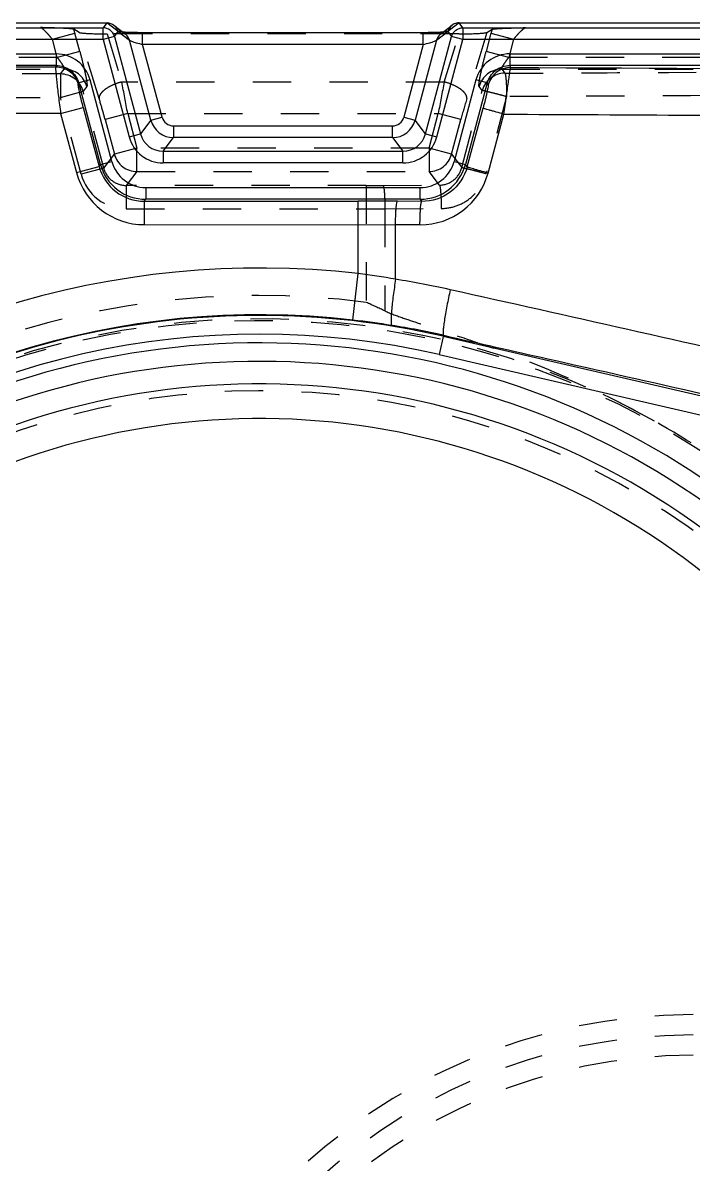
# Model space of a CAD drawing. Header units: millimetres. Extents: x 1727 to 4210, y -6182 to 759.
# Drawn here: x 3102.83 to 3131.43, y -464.38 to -415.71 of the extents above; entities that cross this region are included whole.
import ezdxf

# ---------------------------------------------------------------- set-up
doc = ezdxf.new("R2010")
doc.units = ezdxf.units.MM
doc.header["$LTSCALE"] = 16.335
doc.linetypes.add('HIDDEN', pattern=[0.2, 0.1, -0.1])
doc.layers.get('0').update_dxf_attribs({"linetype": 'CONTINUOUS'})
doc.layers.add('DEFAULT_2', color=8, linetype='HIDDEN')

msp = doc.modelspace()

# ---------------------------------------------------------------- linework, layer by layer
at = {"color": 7, "linetype": 'Continuous'}
for p, q in [((3101.934, -415.714), (3106.418, -415.714)), ((3101.934, -415.925), (3106.257, -415.925)), ((3106.418, -415.714), (3106.257, -415.925)), ((3106.257, -416.424), (3106.257, -415.925)), ((3106.721, -415.817), (3107.204, -416.187)), ((3106.74, -416.295), (3106.9, -416.085)), ((3106.9, -416.085), (3107.382, -416.455)), ((3107.202, -416.117), (3107.104, -416.111)), ((3120.486, -416.455), (3120.967, -416.085)), ((3120.663, -416.187), (3121.146, -415.817)), ((3120.967, -416.085), (3121.128, -416.295)), ((3121.61, -415.925), (3121.45, -415.714)), ((3121.45, -415.714), (3306.418, -415.714)), ((3121.61, -415.925), (3121.61, -416.424)), ((3121.61, -415.925), (3306.257, -415.925)), ((3106.257, -416.424), (3101.934, -416.424)), ((3106.74, -416.295), (3106.257, -416.424)), ((3106.257, -416.424), (3107.37, -420.578)), ((3106.74, -416.295), (3107.853, -420.449)), ((3107.204, -416.187), (3107.2, -416.184)), ((3108.297, -419.869), (3107.382, -416.455)), ((3107.676, -416.132), (3107.494, -416.128)), ((3107.947, -416.634), (3107.947, -416.134)), ((3120.486, -416.455), (3119.571, -419.869)), ((3119.921, -416.634), (3119.921, -416.134)), ((3120.173, -416.132), (3119.978, -416.134)), ((3120.015, -420.449), (3121.128, -416.295)), ((3120.354, -416.129), (3120.173, -416.132)), ((3120.497, -420.578), (3121.61, -416.424)), ((3120.663, -416.187), (3120.668, -416.184)), ((3121.61, -416.424), (3121.128, -416.295)), ((3306.257, -416.424), (3121.61, -416.424)), ((3101.701, -417.038), (3104.256, -417.038)), ((3104.256, -417.038), (3104.256, -417.536)), ((3108.779, -419.74), (3107.947, -416.634)), ((3119.921, -416.634), (3107.947, -416.634)), ((3119.921, -416.634), (3119.088, -419.74)), ((3123.612, -417.038), (3123.612, -417.536)), ((3123.612, -417.038), (3304.256, -417.038)), ((3104.256, -417.536), (3101.688, -417.536)), ((3101.736, -417.584), (3104.232, -417.584)), ((3104.256, -417.536), (3104.232, -417.584)), ((3123.651, -417.614), (3123.612, -417.536)), ((3304.256, -417.536), (3123.612, -417.536)), ((3105.219, -418.277), (3105.196, -418.323)), ((3105.702, -418.148), (3105.219, -418.277)), ((3106.152, -421.758), (3105.219, -418.277)), ((3106.634, -421.629), (3105.702, -418.149)), ((3122.166, -418.149), (3121.233, -421.629)), ((3122.648, -418.277), (3121.716, -421.758)), ((3122.648, -418.277), (3122.166, -418.148)), ((3122.687, -418.353), (3122.648, -418.277)), ((3104.449, -419.579), (3105.413, -419.32)), ((3105.413, -419.32), (3106.089, -421.841)), ((3121.794, -421.861), (3122.47, -419.35)), ((3104.449, -419.579), (3101.75, -419.579)), ((3104.449, -419.579), (3105.124, -422.099)), ((3108.297, -419.869), (3107.853, -420.449)), ((3108.297, -419.869), (3108.779, -419.74)), ((3119.088, -419.74), (3119.571, -419.869)), ((3120.015, -420.449), (3119.571, -419.869)), ((3122.683, -422.119), (3123.359, -419.609)), ((3107.37, -420.578), (3107.853, -420.449)), ((3109.262, -420.11), (3109.262, -420.61)), ((3109.262, -420.11), (3118.606, -420.11)), ((3118.606, -420.61), (3118.606, -420.11)), ((3120.015, -420.449), (3120.497, -420.578)), ((3108.817, -421.189), (3109.262, -420.61)), ((3118.606, -420.61), (3109.262, -420.61)), ((3118.606, -420.61), (3119.05, -421.189)), ((3108.817, -421.189), (3108.817, -421.688)), ((3108.817, -421.189), (3119.05, -421.189)), ((3119.05, -421.688), (3119.05, -421.189)), ((3105.124, -422.099), (3106.089, -421.841)), ((3106.089, -421.841), (3106.152, -421.758)), ((3106.152, -421.758), (3106.634, -421.629)), ((3119.051, -421.688), (3108.817, -421.688)), ((3121.233, -421.629), (3121.716, -421.758)), ((3121.794, -421.861), (3121.716, -421.758)), ((3108.081, -422.739), (3108.081, -423.239)), ((3108.081, -422.739), (3119.786, -422.739)), ((3119.786, -423.239), (3119.786, -422.739)), ((3108.018, -423.321), (3108.081, -423.239)), ((3108.018, -423.321), (3108.018, -424.32)), ((3108.018, -423.321), (3117.147, -423.321)), ((3119.786, -423.239), (3108.081, -423.239)), ((3117.147, -426.409), (3117.147, -423.321)), ((3119.856, -423.329), (3118.815, -423.325)), ((3119.786, -423.239), (3119.856, -423.329)), ((3108.018, -424.32), (3118.736, -424.323)), ((3119.777, -424.328), (3118.736, -424.323)), ((3118.736, -426.648), (3118.736, -424.326)), ((3116.92, -428.391), (3117.147, -426.409)), ((3120.78, -429.038), (3120.59, -429.86)), ((3120.77, -429.082), (3136.932, -432.807)), ((3120.59, -429.86), (3136.753, -433.585))]:
    msp.add_line(p, q, dxfattribs=at)
for points in [[(3107.494, -416.128), (3107.334, -416.123), (3107.202, -416.117)], [(3120.763, -416.111), (3120.752, -416.112), (3120.649, -416.118), (3120.514, -416.124), (3120.354, -416.129)], [(3119.978, -416.134), (3107.875, -416.134), (3107.676, -416.132)]]:
    msp.add_lwpolyline(points, dxfattribs=at)
for centre, radius, start, end in [((3106.256, -416.425), 0.501, 15.124, 89.876), ((3121.449, -416.212), 0.498, 114.9088, 127.5019), ((3106.901, -416.582), 0.497, 14.7792, 65.0845), ((3120.966, -416.582), 0.497, 114.9367, 165.2205), ((3104.256, -418.535), 1.497, 14.9386, 89.984), ((3123.612, -418.534), 1.497, 90.015, 165.0619), ((3123.654, -418.617), 1.002, 90.1351, 164.7774), ((3213.718, 16608.798), 17026.65, 269.6969199, 269.8240611), ((3109.263, -419.61), 1, 195.0484, 269.9516), ((3109.262, -419.611), 0.499, 194.9828, 270.0182), ((3118.606, -419.611), 0.499, 269.9828, 345.0182), ((3118.605, -419.61), 1, 270.0484, 344.9516), ((3108.816, -420.192), 0.997, 194.9089, 270.0917), ((3119.052, -420.192), 0.997, 269.9089, 345.0917), ((3108.817, -420.19), 1.498, 194.9967, 270.0124), ((3119.051, -420.19), 1.498, 269.9967, 345.0124), ((3108.015, -421.328), 1.993, 194.9063, 270.0927), ((3108.082, -421.24), 1.998, 195.0224, 269.9776), ((3108.081, -421.242), 1.497, 194.9803, 270.0189), ((3119.787, -421.242), 1.497, 269.9803, 345.0189), ((3119.786, -421.24), 1.998, 270.0224, 344.9776), ((3108.017, -421.325), 2.995, 194.9923, 270.0077), ((3119.802, -421.341), 2.984, 269.7881, 344.8959), ((3117.149, -821.726), 398.405, 89.76031, 90.0002), ((3112.934, -463.079), 36.911, 83.4452, 180), ((3112.798, -460.814), 34.679, 80.1414, 82.7957), ((3112.982, -463.13), 36.934, 77.3458, 81.0371), ((3112.934, -463.079), 34.916, 83.4452, 180), ((3112.934, -463.079), 34.888, 77.021, 180), ((3112.381, -467.894), 39.762, 81.0412, 83.4454), ((3113.15, -463.013), 34.821, 77.3426, 81.0404), ((3112.934, -463.079), 34.09, 77.021, 180), ((3112.934, -463.079), 33.717, 52.4745, 257.5255), ((3112.934, -463.079), 32.929, 52.4745, 257.5255), ((3112.934, -463.079), 31.969, 50.3033, 259.6967), ((3112.934, -463.079), 30.491, 50.3017, 259.6993), ((3112.934, -463.079), 30.491, 277.6348, 32.3652), ((3112.934, -463.079), 31.969, 280.3033, 29.6967), ((3112.934, -463.079), 33.717, 282.4745, 27.5255), ((3112.934, -463.079), 32.929, 282.4745, 27.5255)]:
    msp.add_arc(centre, radius, start, end, dxfattribs=at)
for points in [[(3106.418, -415.714), (3106.525, -415.714), (3106.637, -415.752), (3106.721, -415.817)], [(3106.721, -415.817), (3106.807, -415.882), (3106.873, -415.981), (3106.9, -416.085)], [(3121.146, -415.817), (3121.061, -415.882), (3120.995, -415.981), (3120.967, -416.085)], [(3121.128, -416.295), (3121.156, -416.191), (3121.222, -416.093), (3121.307, -416.028)], [(3121.451, -415.714), (3121.379, -415.714), (3121.305, -415.73), (3121.24, -415.76)], [(3121.307, -416.028), (3121.392, -415.963), (3121.504, -415.925), (3121.61, -415.925)]]:
    msp.add_open_spline(points, degree=3, dxfattribs=at)
for points, knots in [([(3107.382, -416.455), (3107.389, -416.463), (3107.419, -416.477), (3107.447, -416.49), (3107.466, -416.497)], [0, 0, 0, 0, 0.341858, 1, 1, 1, 1]), ([(3107.466, -416.497), (3107.534, -416.523), (3107.694, -416.571), (3107.856, -416.612), (3107.947, -416.634)], [0, 0, 0, 0, 0.43719, 1, 1, 1, 1]), ([(3119.921, -416.634), (3120.012, -416.612), (3120.173, -416.571), (3120.332, -416.523), (3120.4, -416.498)], [0, 0, 0, 0, 0.562197, 1, 1, 1, 1]), ([(3120.4, -416.498), (3120.42, -416.49), (3120.448, -416.478), (3120.479, -416.464), (3120.486, -416.455)], [0, 0, 0, 0, 0.658559, 1, 1, 1, 1]), ([(3104.232, -417.584), (3104.227, -417.604), (3104.232, -417.668), (3104.238, -417.796), (3104.257, -417.987), (3104.282, -418.234), (3104.316, -418.527), (3104.37, -418.981), (3104.415, -419.336), (3104.449, -419.579)], [0, 0, 0, 0, 0.030613, 0.09531, 0.192033, 0.317015, 0.465871, 0.633409, 1, 1, 1, 1]), ([(3104.232, -417.584), (3104.34, -417.584), (3104.562, -417.625), (3104.948, -417.827), (3105.141, -418.12), (3105.196, -418.323)], [0, 0, 0, 0, 0.252487, 0.512386, 1, 1, 1, 1]), ([(3104.256, -417.536), (3104.47, -417.536), (3104.91, -417.682), (3105.164, -418.071), (3105.219, -418.277)], [0, 0, 0, 0, 0.499913, 1, 1, 1, 1]), ([(3122.648, -418.277), (3122.703, -418.07), (3122.957, -417.682), (3123.398, -417.536), (3123.612, -417.536)], [0, 0, 0, 0, 0.500214, 1, 1, 1, 1]), ([(3123.359, -419.609), (3123.393, -419.366), (3123.455, -418.912), (3123.532, -418.375), (3123.585, -418.017), (3123.614, -417.826), (3123.636, -417.698), (3123.646, -417.634), (3123.651, -417.614)], [0, 0, 0, 0, 0.365453, 0.68178, 0.806936, 0.903932, 0.969001, 1, 1, 1, 1]), ([(3105.413, -419.32), (3105.381, -419.2), (3105.336, -419.025), (3105.281, -418.799), (3105.247, -418.652), (3105.222, -418.528), (3105.203, -418.431), (3105.197, -418.367), (3105.192, -418.332), (3105.196, -418.323)], [0, 0, 0, 0, 0.364198, 0.531645, 0.68103, 0.806766, 0.904205, 0.969356, 1, 1, 1, 1]), ([(3122.687, -418.353), (3122.692, -418.363), (3122.687, -418.397), (3122.681, -418.46), (3122.661, -418.558), (3122.636, -418.682), (3122.602, -418.829), (3122.547, -419.055), (3122.502, -419.23), (3122.47, -419.35)], [0, 0, 0, 0, 0.030383, 0.095076, 0.192261, 0.318084, 0.467886, 0.635821, 1, 1, 1, 1]), ([(3123.359, -419.609), (3123.25, -419.579), (3123.09, -419.536), (3122.884, -419.478), (3122.749, -419.439), (3122.637, -419.406), (3122.553, -419.381), (3122.502, -419.362), (3122.476, -419.355), (3122.47, -419.35)], [0, 0, 0, 0, 0.363675, 0.537373, 0.692625, 0.820309, 0.915251, 0.974495, 1, 1, 1, 1]), ([(3123.359, -419.609), (3126.035, -419.623), (3136.747, -419.677), (3147.459, -419.721), (3155.496, -419.748)], [0, 0, 0, 0, 0.249837, 1, 1, 1, 1]), ([(3121.794, -421.861), (3121.683, -422.274), (3121.168, -423.049), (3120.284, -423.332), (3119.856, -423.329)], [0, 0, 0, 0, 0.500293, 1, 1, 1, 1]), ([(3122.683, -422.119), (3122.573, -422.089), (3122.412, -422.045), (3122.205, -421.987), (3122.07, -421.948), (3121.959, -421.915), (3121.876, -421.891), (3121.825, -421.873), (3121.8, -421.865), (3121.794, -421.861)], [0, 0, 0, 0, 0.367448, 0.541696, 0.696588, 0.823208, 0.916838, 0.975003, 1, 1, 1, 1]), ([(3118.736, -424.323), (3118.736, -424.204), (3118.74, -424.027), (3118.749, -423.798), (3118.759, -423.644), (3118.771, -423.517), (3118.784, -423.42), (3118.797, -423.362), (3118.807, -423.33), (3118.815, -423.325)], [0, 0, 0, 0, 0.355272, 0.528518, 0.684784, 0.814031, 0.910595, 0.971455, 1, 1, 1, 1]), ([(3119.777, -424.328), (3119.778, -424.209), (3119.781, -424.031), (3119.791, -423.802), (3119.8, -423.648), (3119.812, -423.521), (3119.824, -423.424), (3119.838, -423.366), (3119.848, -423.334), (3119.856, -423.329)], [0, 0, 0, 0, 0.35532, 0.528589, 0.684873, 0.81413, 0.91069, 0.971524, 1, 1, 1, 1]), ([(3118.736, -426.648), (3118.7, -426.878), (3118.65, -427.221), (3118.598, -427.667), (3118.568, -427.967), (3118.55, -428.219), (3118.545, -428.41), (3118.549, -428.53), (3118.56, -428.591), (3118.568, -428.61), (3118.573, -428.617)], [0, 0, 0, 0, 0.352558, 0.524177, 0.67933, 0.808456, 0.906003, 0.968859, 0.988025, 1, 1, 1, 1]), ([(3121.07, -427.104), (3121.02, -427.331), (3120.949, -427.668), (3120.868, -428.106), (3120.819, -428.4), (3120.785, -428.647), (3120.767, -428.834), (3120.763, -428.951), (3120.77, -429.012), (3120.775, -429.032), (3120.78, -429.038)], [0, 0, 0, 0, 0.354656, 0.52645, 0.681305, 0.80987, 0.906812, 0.969194, 0.988184, 1, 1, 1, 1]), ([(3141.269, -431.641), (3139.585, -431.261), (3132.854, -429.742), (3126.122, -428.227), (3121.073, -427.094)], [0, 0, 0, 0, 0.250102, 1, 1, 1, 1]), ([(3120.78, -429.038), (3122.262, -429.371), (3128.193, -430.706), (3134.123, -432.044), (3138.571, -433.049)], [0, 0, 0, 0, 0.249906, 1, 1, 1, 1])]:
    msp.add_open_spline(points, degree=3, knots=knots, dxfattribs=at)
at = {"layer": 'DEFAULT_2', "color": 8, "linetype": 'HIDDEN'}
for p, q in [((3105.232, -416.122), (3105.014, -415.99)), ((3106.09, -418.943), (3105.232, -416.122)), ((3106.9, -416.085), (3106.418, -415.714)), ((3120.821, -416.106), (3120.763, -416.111)), ((3121.45, -415.714), (3120.968, -416.085)), ((3122.635, -416.122), (3121.778, -418.943)), ((3122.635, -416.122), (3122.854, -415.99)), ((3104.096, -416.416), (3105.059, -416.158)), ((3104.303, -417.188), (3104.096, -416.416)), ((3105.266, -416.93), (3105.059, -416.158)), ((3106.43, -416.186), (3107.054, -418.237)), ((3121.438, -416.186), (3106.43, -416.186)), ((3107.947, -416.134), (3107.947, -416.134)), ((3119.921, -416.134), (3119.921, -416.134)), ((3120.814, -418.237), (3121.438, -416.186)), ((3122.808, -416.158), (3122.601, -416.93)), ((3122.808, -416.158), (3123.772, -416.416)), ((3123.772, -416.416), (3123.565, -417.188)), ((3105.266, -416.93), (3104.303, -417.188)), ((3123.565, -417.188), (3122.601, -416.93)), ((3104.303, -417.188), (3101.934, -417.188)), ((3151.352, -417.188), (3123.565, -417.188)), ((3101.934, -417.687), (3104.603, -417.687)), ((3104.444, -417.893), (3101.934, -417.893)), ((3104.444, -417.893), (3104.603, -417.687)), ((3104.444, -417.893), (3104.444, -418.891)), ((3123.265, -417.687), (3123.4, -417.863)), ((3123.265, -417.687), (3151.352, -417.687)), ((3105.566, -418.426), (3105.408, -418.633)), ((3120.814, -418.237), (3107.054, -418.237)), ((3122.437, -418.602), (3122.301, -418.426)), ((3101.934, -418.891), (3104.444, -418.891)), ((3104.444, -418.891), (3105.408, -418.633)), ((3105.322, -422.167), (3104.444, -418.891)), ((3106.286, -421.909), (3105.408, -418.633)), ((3121.562, -421.884), (3122.437, -418.602)), ((3123.476, -418.861), (3122.602, -422.142)), ((3107.309, -419.579), (3106.345, -419.837)), ((3106.345, -419.837), (3106.741, -421.316)), ((3107.309, -419.579), (3107.705, -421.057)), ((3107.309, -419.579), (3120.559, -419.579)), ((3120.163, -421.057), (3120.559, -419.579)), ((3121.523, -419.837), (3120.559, -419.579)), ((3121.127, -421.316), (3121.523, -419.837)), ((3106.286, -421.909), (3106.741, -421.316)), ((3107.705, -421.057), (3106.741, -421.316)), ((3107.705, -422.055), (3107.705, -421.057)), ((3120.163, -421.057), (3107.705, -421.057)), ((3120.163, -421.057), (3120.163, -422.055)), ((3121.127, -421.316), (3120.163, -421.057)), ((3121.127, -421.316), (3121.562, -421.884)), ((3106.286, -421.909), (3105.322, -422.167)), ((3107.705, -422.055), (3107.249, -422.649)), ((3107.705, -422.055), (3120.163, -422.055)), ((3120.607, -422.633), (3120.163, -422.055)), ((3107.249, -422.649), (3107.249, -423.646)), ((3117.486, -422.649), (3107.249, -422.649)), ((3117.486, -422.649), (3117.486, -427.634)), ((3118.203, -422.647), (3120.607, -422.633)), ((3107.249, -423.646), (3118.283, -423.644)), ((3118.283, -423.644), (3120.684, -423.631)), ((3118.283, -423.644), (3118.283, -427.998))]:
    msp.add_line(p, q, dxfattribs=at)
for points in [[(3107.03, -416.103), (3107.027, -416.103), (3107.08, -416.118), (3107.181, -416.17), (3107.198, -416.182)], [(3107.104, -416.111), (3107.103, -416.111), (3107.041, -416.105)], [(3120.67, -416.182), (3120.691, -416.168), (3120.79, -416.118), (3120.835, -416.104)], [(3120.835, -416.104), (3120.841, -416.103), (3120.821, -416.106)]]:
    msp.add_lwpolyline(points, dxfattribs=at)
for centre, radius, start, end in [((3082.916, -422.091), 22.925, 14.9996, 15.4348), ((3106.902, -416.582), 0.498, 65.0845, 90.1068), ((3120.966, -416.582), 0.498, 89.8956, 114.9367), ((3144.99, -422.102), 22.965, 164.5655, 165), ((3104.44, -418.896), 1.003, 15.2295, 89.7705), ((3104.598, -418.69), 1.003, 15.2414, 89.7586), ((3123.269, -418.69), 1.003, 90.2413, 164.7587), ((3123.404, -418.866), 1.003, 90.2295, 164.7705), ((3047.117, -430.322), 61.143, 10.11953, 11.39928), ((3180.625, -430.298), 61.015, 168.59938, 169.88181), ((3148.015, -426.905), 27.419, 163.1186, 165.0622), ((3107.709, -421.052), 1.003, 195.2295, 269.7705), ((3120.159, -421.052), 1.003, 270.2295, 344.7705), ((3107.249, -421.652), 1.994, 194.9818, 270.018), ((3117.486, -294.298), 128.351, 269.99981, 270.32005), ((3112.934, -463.079), 35.737, 82.6817, 198.9863), ((3093.647, -480.8), 58.266, 64.98743, 65.84937), ((3112.934, -463.079), 34.742, 60.9981, 198.9852), ((3112.934, -463.079), 34.661, 51.2555, 249.1484), ((3112.934, -463.079), 31.678, 48.3533, 249.1483), ((3112.618, -463.179), 34.984, 52.2878, 60.6239), ((3131.434, -482.714), 24.706, 90, 180), ((3131.434, -482.714), 23.84, 90, 180), ((3131.434, -482.714), 22.974, 90, 180)]:
    msp.add_arc(centre, radius, start, end, dxfattribs=at)
for centre, major_axis, start_param, end_param in [((3106.275, -416.126), (1.048, -0.009), -3.046388, -1.422493), ((3121.592, -416.126), (1.048, 0.009), -1.719099, -0.095205)]:
    msp.add_ellipse(centre, major_axis=major_axis, ratio=0.056797, start_param=start_param, end_param=end_param, dxfattribs=at)
for points, knots in [([(3105.014, -415.99), (3105.008, -415.986), (3104.989, -415.982), (3104.932, -415.972), (3104.828, -415.963), (3104.671, -415.952), (3104.481, -415.944), (3104.27, -415.936), (3103.971, -415.928), (3103.744, -415.922), (3103.592, -415.917)], [0, 0, 0, 0, 0.014615, 0.040203, 0.121256, 0.234766, 0.370927, 0.52133, 0.679536, 1, 1, 1, 1]), ([(3104.096, -416.416), (3104.046, -416.354), (3103.948, -416.238), (3103.807, -416.086), (3103.7, -415.985), (3103.631, -415.935), (3103.603, -415.919), (3103.592, -415.917)], [0, 0, 0, 0, 0.33498, 0.638507, 0.870628, 0.949705, 1, 1, 1, 1]), ([(3107.947, -416.134), (3107.82, -416.134), (3107.635, -416.133), (3107.399, -416.127), (3107.244, -416.121), (3107.114, -416.114), (3107.012, -416.107), (3106.945, -416.096), (3106.909, -416.091), (3106.9, -416.085)], [0, 0, 0, 0, 0.361927, 0.528192, 0.676874, 0.802832, 0.901213, 0.96767, 1, 1, 1, 1]), ([(3120.968, -416.085), (3120.959, -416.091), (3120.923, -416.096), (3120.856, -416.107), (3120.753, -416.114), (3120.623, -416.121), (3120.469, -416.127), (3120.232, -416.133), (3120.047, -416.134), (3119.921, -416.134)], [0, 0, 0, 0, 0.032364, 0.098863, 0.19728, 0.323266, 0.471937, 0.638148, 1, 1, 1, 1]), ([(3122.854, -415.99), (3122.86, -415.986), (3122.879, -415.982), (3122.935, -415.972), (3123.039, -415.963), (3123.196, -415.952), (3123.386, -415.944), (3123.597, -415.936), (3123.896, -415.928), (3124.124, -415.922), (3124.276, -415.917)], [0, 0, 0, 0, 0.014545, 0.040016, 0.120853, 0.23418, 0.370364, 0.520836, 0.679114, 1, 1, 1, 1]), ([(3123.772, -416.416), (3123.819, -416.357), (3123.913, -416.246), (3124.033, -416.116), (3124.124, -416.027), (3124.183, -415.974), (3124.232, -415.938), (3124.263, -415.92), (3124.276, -415.917)], [0, 0, 0, 0, 0.31742, 0.611488, 0.741434, 0.853822, 0.942414, 1, 1, 1, 1]), ([(3105.266, -416.93), (3105.314, -417.109), (3105.382, -417.372), (3105.46, -417.711), (3105.508, -417.932), (3105.544, -418.119), (3105.566, -418.264), (3105.575, -418.357), (3105.573, -418.405), (3105.57, -418.421), (3105.566, -418.426)], [0, 0, 0, 0, 0.364303, 0.53177, 0.681175, 0.806853, 0.90403, 0.968772, 0.988473, 1, 1, 1, 1]), ([(3122.301, -418.426), (3122.298, -418.421), (3122.294, -418.405), (3122.292, -418.357), (3122.302, -418.264), (3122.324, -418.119), (3122.36, -417.932), (3122.407, -417.711), (3122.486, -417.373), (3122.553, -417.11), (3122.601, -416.93)], [0, 0, 0, 0, 0.011511, 0.031183, 0.095927, 0.193181, 0.318822, 0.468037, 0.635434, 1, 1, 1, 1]), ([(3104.603, -417.687), (3104.608, -417.684), (3104.613, -417.663), (3104.592, -417.609), (3104.537, -417.505), (3104.434, -417.357), (3104.35, -417.247), (3104.303, -417.188)], [0, 0, 0, 0, 0.029864, 0.087946, 0.300081, 0.619563, 1, 1, 1, 1]), ([(3123.565, -417.188), (3123.518, -417.247), (3123.434, -417.357), (3123.331, -417.504), (3123.276, -417.609), (3123.255, -417.663), (3123.26, -417.684), (3123.265, -417.687)], [0, 0, 0, 0, 0.380317, 0.699723, 0.911969, 0.970116, 1, 1, 1, 1]), ([(3123.4, -417.863), (3125.726, -417.851), (3135.034, -417.804), (3144.341, -417.764), (3151.324, -417.738)], [0, 0, 0, 0, 0.249851, 1, 1, 1, 1]), ([(3123.4, -417.863), (3123.408, -417.87), (3123.417, -417.902), (3123.43, -417.963), (3123.442, -418.06), (3123.453, -418.187), (3123.462, -418.34), (3123.472, -418.567), (3123.475, -418.743), (3123.476, -418.861)], [0, 0, 0, 0, 0.030562, 0.093218, 0.190773, 0.320107, 0.475614, 0.647564, 1, 1, 1, 1]), ([(3107.054, -418.237), (3106.923, -418.269), (3106.679, -418.352), (3106.406, -418.5), (3106.237, -418.64), (3106.129, -418.762), (3106.082, -418.876), (3106.09, -418.943)], [0, 0, 0, 0, 0.319254, 0.610249, 0.734273, 0.840389, 1, 1, 1, 1]), ([(3121.778, -418.943), (3121.785, -418.876), (3121.738, -418.762), (3121.631, -418.64), (3121.462, -418.5), (3121.189, -418.352), (3120.944, -418.269), (3120.814, -418.237)], [0, 0, 0, 0, 0.159494, 0.265486, 0.38942, 0.680561, 1, 1, 1, 1]), ([(3106.345, -419.837), (3106.324, -419.76), (3106.243, -419.461), (3106.157, -419.163), (3106.09, -418.943)], [0, 0, 0, 0, 0.257941, 1, 1, 1, 1]), ([(3123.476, -418.861), (3123.351, -418.827), (3123.116, -418.765), (3122.838, -418.694), (3122.65, -418.648), (3122.549, -418.624), (3122.482, -418.61), (3122.448, -418.602), (3122.437, -418.602)], [0, 0, 0, 0, 0.362226, 0.679467, 0.805605, 0.903479, 0.969038, 1, 1, 1, 1]), ([(3151.376, -418.736), (3149.049, -418.744), (3139.749, -418.78), (3130.449, -418.824), (3123.476, -418.861)], [0, 0, 0, 0, 0.250139, 1, 1, 1, 1]), ([(3106.286, -421.909), (3106.34, -422.116), (3106.594, -422.505), (3107.035, -422.649), (3107.249, -422.649)], [0, 0, 0, 0, 0.499994, 1, 1, 1, 1]), ([(3120.607, -422.633), (3120.82, -422.632), (3121.259, -422.481), (3121.508, -422.091), (3121.562, -421.884)], [0, 0, 0, 0, 0.498855, 1, 1, 1, 1]), ([(3121.562, -421.884), (3121.572, -421.883), (3121.604, -421.891), (3121.67, -421.904), (3121.772, -421.928), (3121.967, -421.976), (3122.247, -422.048), (3122.482, -422.11), (3122.602, -422.142)], [0, 0, 0, 0, 0.027773, 0.089958, 0.188779, 0.320427, 0.651856, 1, 1, 1, 1]), ([(3120.684, -423.631), (3120.901, -423.63), (3121.336, -423.555), (3121.916, -423.239), (3122.365, -422.755), (3122.546, -422.351), (3122.602, -422.142)], [0, 0, 0, 0, 0.249661, 0.499558, 0.749704, 1, 1, 1, 1]), ([(3118.203, -422.647), (3118.212, -422.654), (3118.222, -422.688), (3118.236, -422.751), (3118.248, -422.847), (3118.259, -422.97), (3118.269, -423.117), (3118.279, -423.344), (3118.282, -423.522), (3118.283, -423.644)], [0, 0, 0, 0, 0.033775, 0.099453, 0.196073, 0.320383, 0.468341, 0.634976, 1, 1, 1, 1]), ([(3120.607, -422.633), (3120.614, -422.64), (3120.624, -422.671), (3120.637, -422.731), (3120.649, -422.827), (3120.661, -422.954), (3120.671, -423.106), (3120.681, -423.335), (3120.684, -423.512), (3120.684, -423.631)], [0, 0, 0, 0, 0.030145, 0.091729, 0.187945, 0.316192, 0.471343, 0.643856, 1, 1, 1, 1]), ([(3118.283, -427.998), (3118.536, -428.116), (3119.061, -428.304), (3119.854, -428.568), (3120.65, -428.824), (3121.71, -429.171), (3123.028, -429.625), (3124.071, -430.019), (3124.589, -430.225)], [0, 0, 0, 0, 0.124972, 0.249953, 0.374944, 0.499941, 0.749954, 1, 1, 1, 1])]:
    msp.add_open_spline(points, degree=3, knots=knots, dxfattribs=at)
msp.add_open_spline([(3124.589, -430.225), (3126.368, -430.934), (3128.109, -431.754), (3129.778, -432.694)], degree=3, dxfattribs=at)

doc.saveas('drawing.dxf')
